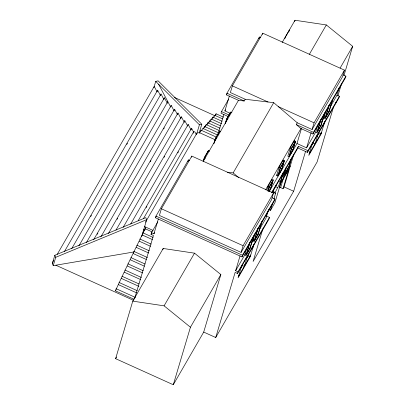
<?xml version="1.0" encoding="UTF-8"?>
<svg xmlns="http://www.w3.org/2000/svg" width="405" height="405" viewBox="0 0 405 405"><rect width="100%" height="100%" fill="white"/><g stroke="black" fill="none" stroke-linecap="round" stroke-linejoin="round"><path stroke-width="0.61" d="M283.014 173.001C281.303 179.774 278.772 186.432 275.061 192.375L275.562 193.403L273.937 198.855M134.126 251.925L53.242 265.65L52.331 263.63L54.817 255.282L145.775 217.657L146.686 219.682L141.684 236.459M53.242 265.65L55.728 257.307L54.817 255.282M153.895 87.51L155.717 81.39L158.102 80.858L201.806 124.244L199.316 132.592L196.931 133.123L145.496 222.178M160.522 95.681L157.621 90.204L157.125 91.874L154.224 86.402L57.247 254.305M160.684 95.124L161.018 94.011L163.919 99.483M164.081 98.926L164.415 97.813L167.316 103.29L167.812 101.62L86.427 242.529M134.06 299.275L115.405 290.841C125.059 270.029 134.992 249.333 145.192 228.759L151.976 231.827M170.875 106.535L171.209 105.427L174.104 110.899L174.606 109.228L177.501 114.701L178.003 113.035L180.898 118.508M144.696 230.43L145.689 227.089M181.065 117.951L181.399 116.837L184.295 122.315L184.796 120.644L187.692 126.117M272.064 197.746L274.934 199.047L274.438 200.718L241.987 256.897L155.49 217.779L155.986 216.108L188.431 159.929L189.581 160.451M134.561 298.763L153.429 235.472L151.03 234.384L151.526 232.713L157.813 221.829M115.617 358.673L132.769 301.143L163.19 248.478L194.511 253.171L220.857 274.555L203.705 332.08L173.284 384.75L115.617 358.673L116.559 357.043M151.526 232.713L153.93 233.801L158.37 218.897M161.393 208.762L159.403 215.44L241.096 252.381L271.517 199.716L273.507 193.038L191.813 156.097L161.393 208.762L243.086 245.708L241.096 252.381M187.859 125.56L188.188 124.446L191.089 129.924M191.256 129.367L191.585 128.253L193.615 132.086M193.286 133.184L193.782 131.514L194.982 132.06L196.435 134.794L199.417 124.78L201.806 124.244M187.935 161.6L188.431 159.929M162.825 249.688L163.19 248.478M191.479 157.206L191.813 156.097M200.829 131.306L201.148 130.223L216.564 137.194M204.196 127.57L204.52 126.487L218.219 132.683M205.72 126.249L206.206 124.618L219.333 130.557M207.406 124.381L207.892 122.75L219.88 128.172M209.091 122.512L209.577 120.882L220.421 125.788M210.939 120.103L211.263 119.014L221.535 123.662M212.625 118.235L212.949 117.146L222.082 121.277M214.311 116.367L214.63 115.278L222.623 118.893M215.764 114.893L216.088 113.81L223.509 117.161M203.269 161.2L204.333 157.626L208.388 150.604L209.593 151.146M203.259 161.646L204.292 158.183M208.033 151.794L208.388 150.604M228.719 99.063L221.489 111.578L220.993 113.248L228.344 116.574M245.197 99.25L230.379 92.548L232.374 85.87L262.789 33.205L344.488 70.146L342.493 76.823L312.078 129.494L297.26 122.791L273.714 102.673L245.197 99.25L244.185 101.002L238.479 100.319L226.466 94.886L226.962 93.216L259.413 37.037L260.557 37.559M213.891 143.679L215.49 138.313L219.545 131.291L220.345 131.65M214.24 142.914L215.617 138.292L219.166 132.146M217.556 135.564L223.869 114.392M229.994 113.213L224.907 110.909L229.351 96.005M219.186 132.481L219.545 131.291M225.22 123.768L226.643 118.999L230.698 111.977L231.898 112.524M225.393 123.601L226.77 118.979L230.318 112.833M258.911 38.708L259.413 37.037M262.46 34.319L262.789 33.205M173.284 384.75L190.436 327.225L220.857 274.555M284.821 38.708L285.353 36.921M288.876 31.686L289.408 29.894M294.643 21.46L295.002 20.25L326.324 24.943L352.669 46.327L344.007 75.396M203.705 332.08L215.718 337.517L235.128 272.413L237.527 273.502L268.96 219.08L269.462 217.409L266.07 215.875M237.527 273.502L238.029 271.831L235.624 270.742L240.069 255.838M241.987 256.897L242.484 255.226L274.934 199.047M246.696 248.483L244.792 254.872L245.992 255.413L250.052 248.392L253.859 235.619M241.724 265.579L238.074 277.82L250.239 256.75L253.889 244.509M245.992 255.413L249.804 242.641M249.925 242.635L246.372 254.558L249.92 248.412L253.474 236.49M266.941 189.996L268.009 186.416L272.064 179.395L273.264 179.941L270.778 188.285L268.905 191.524M244.721 265.361L247.207 257.018A1.301 0.982 16.6 0 1 246.422 257.712M255.155 233.275L252.902 240.823L254.107 241.37L258.162 234.343L261.969 221.57M267.963 191.135L269.209 186.963L273.264 179.941M268.13 190.983L269.34 186.938L272.889 180.797L270.646 188.305L268.874 191.378M254.107 241.37L257.914 228.592M253.044 239.861L254.482 240.509L258.041 228.587M254.482 240.509L258.031 234.368L261.767 221.849M276.676 175.451L279.161 167.108L283.216 160.086L284.421 160.628L281.931 168.976L277.876 175.998L276.676 175.451L277.298 174.373M277.876 175.998L280.361 167.65L284.421 160.628M282.862 161.276L283.216 160.086M262.84 228.815L253.105 261.468L293.671 191.236L305.562 151.338M268.176 210.924L266.044 218.077L259.468 229.463M281.804 168.996L284.042 161.484L280.493 167.63L278.255 175.142L281.804 168.996L279.88 168.126M268.586 209.491L270.505 210.362L272.494 203.7M290.314 147.795L287.828 156.143L289.028 156.684L293.083 149.663L295.574 141.315L294.369 140.773L290.314 147.795L291.519 148.336L289.028 156.684M283.51 172.272L280.133 183.597L290.274 166.04M280.685 182.832L279.435 187.034L283.039 188.664L284.052 186.907L293.65 154.715M285.621 168.47L283.156 176.747L289.241 166.217L291.706 157.94M291.646 148.316L289.408 155.829L292.957 149.683L295.194 142.17L291.646 148.316L290.203 147.663M286.224 167.285L283.91 175.036L288.983 166.258L291.114 159.104M294.015 141.968L294.369 140.773M280.635 187.576L283.495 177.977M283.039 188.664L288.76 169.467L280.65 183.511L274.924 202.708L270.505 210.362M269.32 191.413L296.992 143.507L301.431 128.603M297.883 148.017L298.379 146.352L307.992 150.695L307.491 152.366L297.883 148.017L272.302 192.309M296.992 143.507L306.6 147.855L311.222 132.354M312.078 129.494L314.067 122.816L344.488 70.146M297.26 122.791L296.242 124.548L300.95 128.572L312.969 134.004L313.465 132.334L345.91 76.155L343.045 74.859M312.619 142.55L308.802 155.348L320.973 134.283L324.785 121.485M306.6 147.855L315.768 131.979L317.849 125.008M315.768 131.979L316.973 132.521L320.608 120.331M321.084 119.146L317.348 131.665L320.897 125.52L324.456 113.597M317.94 134.546L315.449 142.894A1.301 0.982 16.6 0 1 314.341 143.613A1.301 0.982 16.6 0 1 312.999 142.833M324.835 112.727L321.028 125.499L316.973 132.521M325.959 110.965L323.884 117.931L325.083 118.478L329.138 111.456L332.773 99.26M325.083 118.478L328.89 105.705M329.194 105.103L325.463 117.622L329.012 111.476L332.566 99.554M333.649 106.5L317.115 161.954L215.718 337.517M330.131 107.117L337.021 95.185L339.329 87.434M335.522 103.857L336.064 102.04M337.866 95.985L341.481 83.87M337.021 95.185L339.425 96.274L338.924 97.939L307.491 152.366M345.91 76.155L345.414 77.826L312.969 134.004M275.061 192.375L272.783 191.342L276.235 184.893M52.827 261.959L53.774 260.319M52.331 263.63L52.959 262.536M64.466 251.495L157.621 90.204M126.805 144.362L127.438 143.269M71.68 248.69L161.018 94.011M90.755 216.467L91.388 215.379M78.894 245.881L164.415 97.813M93.641 239.719L171.209 105.427M97.24 234.292L97.873 233.204M100.875 236.885L174.606 109.228M163.666 128.977L164.298 127.884M108.408 233.528L178.003 113.035M117.085 219.313L117.718 218.219M150.301 161.808L150.933 160.709M115.936 230.172L181.399 116.837M123.155 227.367L184.796 120.644M164.065 157.343L164.698 156.244M130.683 224.016L188.188 124.446M138.216 220.664L191.585 128.253M146.245 207.568L146.873 206.474M177.825 152.887L178.458 151.794M143.416 218.715L193.782 131.514M199.402 133.25L201.148 130.223M201.67 130.375L202.834 128.355L217.677 135.067M203.062 129.013L204.52 126.487M204.748 127.145L206.206 124.618M206.727 124.77L207.892 122.75M208.119 123.409L209.577 120.882M209.805 121.54L211.263 119.014M211.491 119.672L212.949 117.146M155.49 217.779L156.117 216.685M213.177 117.804L214.63 115.278M226.466 94.886L227.099 93.798M215.187 115.369L216.088 113.81M115.405 290.841L116.032 289.747M151.03 234.384L151.657 233.295M153.93 233.801L154.558 232.713M224.907 110.909L225.534 109.826M204.464 157.601L208.013 151.46M203.107 161.565L238.479 100.319M282.148 42.51L295.002 20.25M285.484 36.895L289.033 30.755M227.453 172.211L233.159 172.9L273.714 102.673M132.769 301.143L164.091 305.836L194.511 253.171M309.39 54.265L326.324 24.943M265.579 189.813L300.95 128.572M291.519 148.336L295.574 141.315M340.129 68.045L352.669 46.327M271.532 192.831L298.379 146.352M243.086 245.708L273.507 193.038M235.624 270.742L245.729 253.246M251.343 243.526L253.839 239.203M321.697 121.713L324.506 116.853M238.029 271.831L269.462 217.409M307.992 150.695L339.425 96.274M241.061 267.801L242.074 266.044A5.751 0.668 -65.7 0 1 242.251 265.184M253.226 246.736L252.214 248.493A5.751 0.668 -65.7 0 0 252.72 247.06M311.789 145.334L312.802 143.578A5.751 0.668 -65.7 0 1 313.399 141.421M323.959 124.264L322.942 126.021A5.751 0.668 -65.7 0 0 323.448 124.588M238.57 276.149L250.741 255.079M309.304 153.677L321.469 132.612M55.728 257.307L146.686 219.682M327.569 110.823L329.012 111.476M319.459 124.867L320.897 125.52M232.374 85.87L268.014 101.989M278.427 106.697L314.067 122.816M226.962 93.216L244.185 101.002M296.242 124.548L313.465 132.334M221.489 111.578L229.407 115.157M226.643 118.999L227.843 119.546M291.033 148.817L292.957 149.683M174.525 97.473L214.868 115.719M215.49 138.313L216.29 138.677M279.161 167.108L280.361 167.65M199.316 132.592L215.298 139.821M278.443 181.227L280.154 182.002M284.052 186.907L293.666 191.256M275.537 186.568L277.82 187.601M204.333 157.626L205.537 158.168M268.009 186.416L269.209 186.963M268.728 187.439L270.646 188.305M272.357 191.955L275.562 193.403M256.112 233.498L258.031 234.368M247.997 247.541L249.92 248.412M155.986 216.108L242.484 255.226M144.251 226.435L153.039 230.415M143.254 229.777L144.215 230.212M142.859 232.799L153.039 237.401M142.216 234.966L152.391 239.568M139.882 239.006L151.192 244.119M139.234 241.177L150.544 246.291M136.905 245.212L149.339 250.837M136.257 247.384L148.696 253.009M133.923 251.419L147.491 257.555M133.275 253.591L146.281 259.473M130.947 257.631L145.081 264.019M130.299 259.797L144.433 266.191M127.965 263.837L143.228 270.737M127.317 266.009L142.585 272.909M124.988 270.044L141.38 277.46M124.34 272.216L140.737 279.627M122.006 276.25L138.971 283.92M121.358 278.422L138.885 286.35M119.029 282.462L137.118 290.643M118.382 284.629L136.475 292.81M116.048 288.669L135.27 297.361M55.829 265.209L133.448 300.313M164.091 305.836L190.436 327.225M233.159 172.9L238.808 177.724M155.717 81.39L199.417 124.78M158.628 84.286L170.707 107.092M272.661 191.292L273.157 192.314M319.484 130.886A5.751 0.668 -65.7 0 0 318.887 133.042L316.862 136.556A5.751 0.668 -65.7 0 0 317.647 134.065M323.514 124.892A1.301 0.982 16.6 0 1 323.023 125.489M312.361 143.942A1.301 0.982 16.6 0 1 312.103 144.646M311.865 144.803A1.301 0.982 16.6 0 1 311.577 144.894M317.94 134.288A1.301 0.982 16.6 0 1 317.444 135.148M309.628 151.779A1.301 0.982 16.6 0 1 309.091 153.242M315.368 142.368A1.301 0.982 16.6 0 1 315.454 142.631M320.947 132.713A1.301 0.982 16.6 0 1 320.244 133.928A1.301 0.982 16.6 0 1 318.578 133.179M239.142 275.02A1.301 0.982 16.6 0 1 238.358 275.714M241.547 266.151A1.301 0.982 16.6 0 1 241.137 267.275M244.473 264.592A1.301 0.982 16.6 0 1 243.937 266.055A1.301 0.982 16.6 0 1 242.185 265.042M246.635 257.59A5.751 0.668 -65.7 0 1 246.129 259.023L248.159 255.514A5.751 0.668 -65.7 0 1 248.336 254.649M252.786 247.359A1.301 0.982 16.6 0 1 251.677 248.083M250.052 254.937A1.301 0.982 16.6 0 1 249.662 256.36A1.301 0.982 16.6 0 1 247.845 255.646"/></g></svg>
